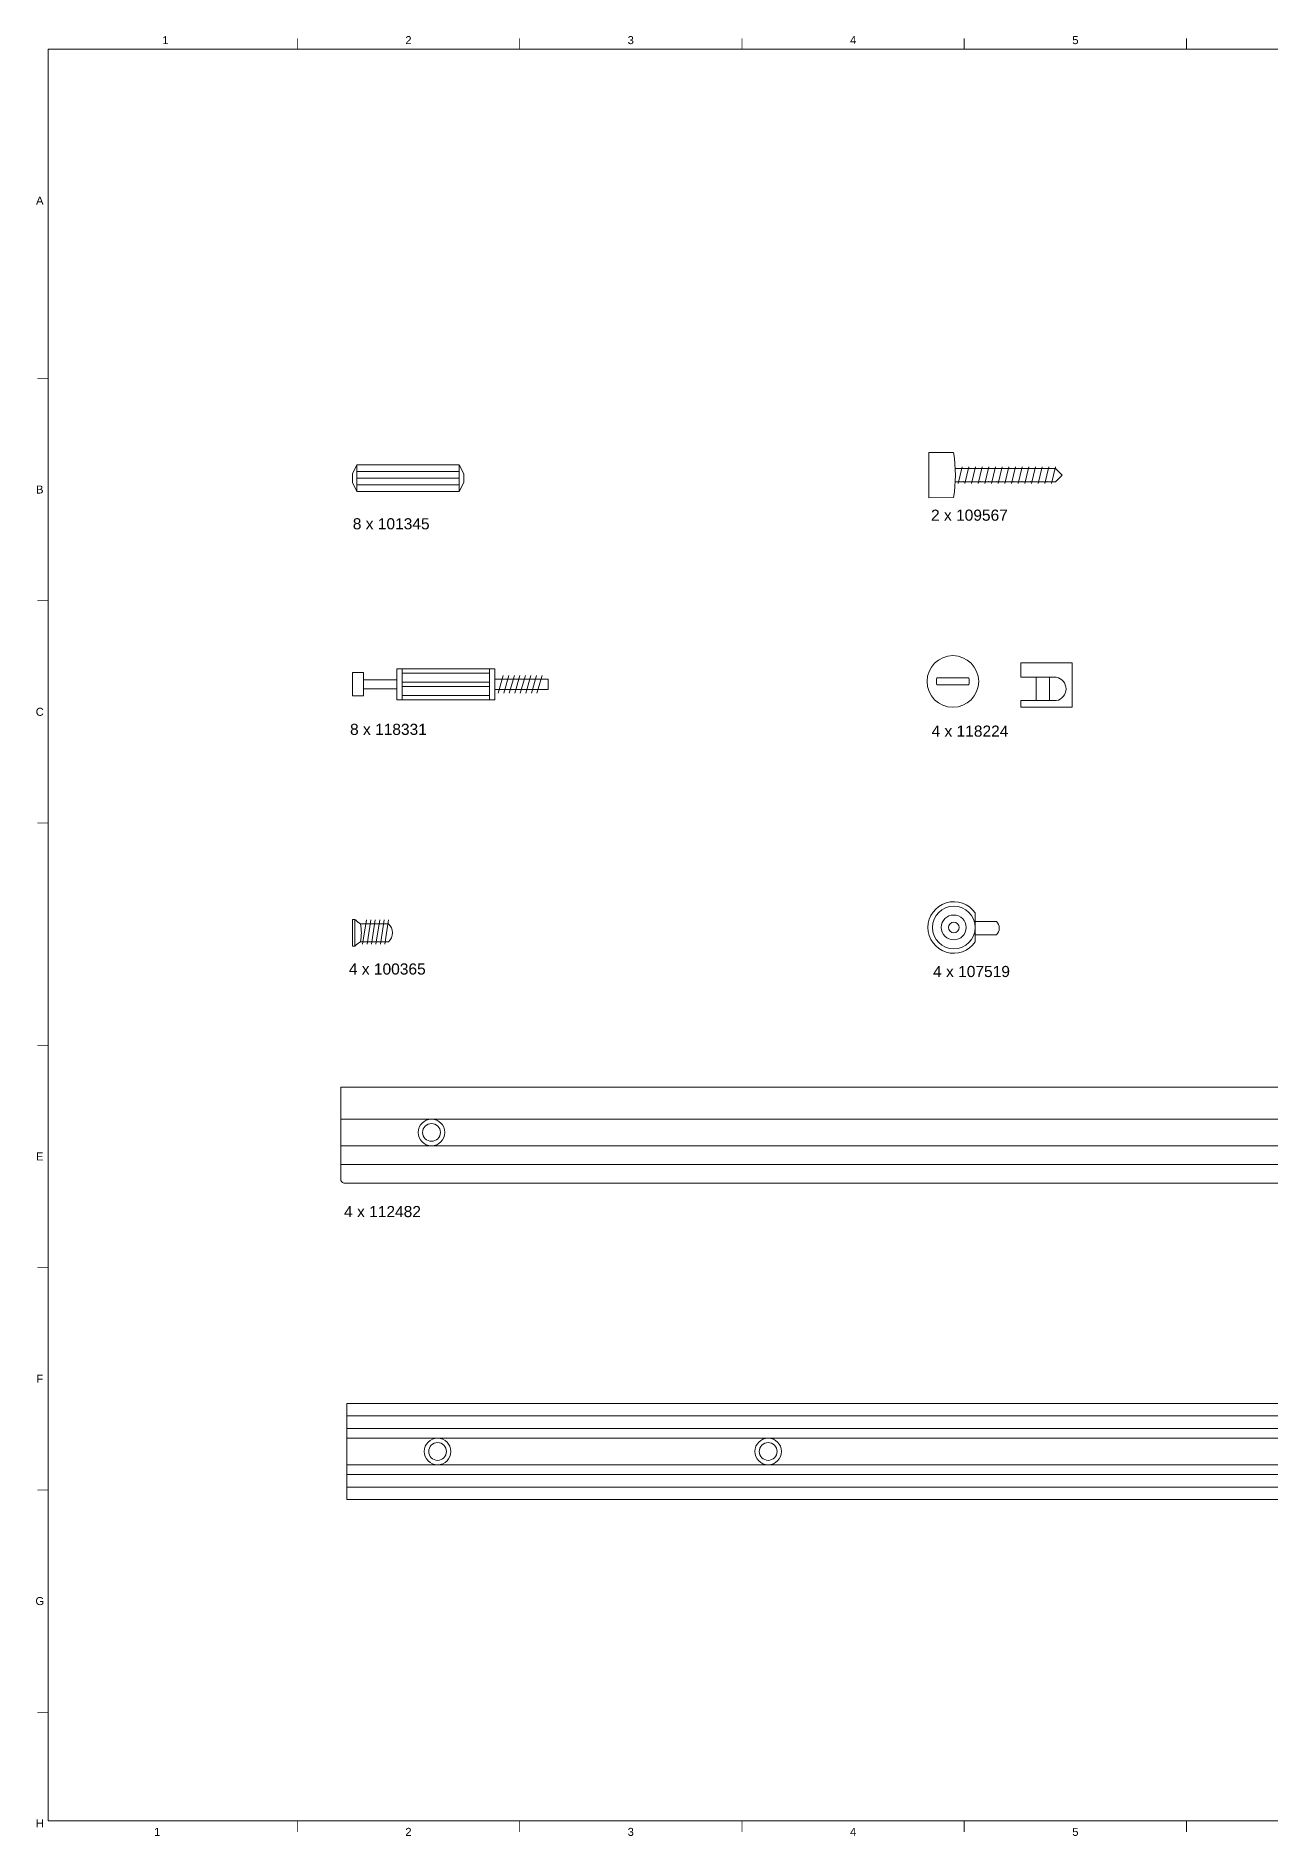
# Paper-space layout 'A715' of a CAD drawing. Header units: centimetres, sheet in millimetres. Extents: x 14 to 580, y 4 to 409.
# Drawn here: x 14.5 to 292, y 4.2 to 409 of the extents above; entities that cross this region are included whole.
import ezdxf
from ezdxf.enums import TextEntityAlignment as Align

# ---------------------------------------------------------------- set-up
doc = ezdxf.new("R2010")
doc.units = ezdxf.units.CM
for name, color, linetype, lineweight in [('A-FURN', 8, 'Continuous', 18), ('A-SECT-MCUT1', 7, 'Continuous', 13), ('G-ANNO-TEXT', 3, 'Continuous', 18), ('G-ANNO-TTLB', 3, 'Continuous', 18)]:
    doc.layers.add(name, color=color, linetype=linetype, lineweight=lineweight)
doc.styles.add('ARIAL', font='arial.ttf')
doc.styles.get("Standard").update_dxf_attribs({"font": ''})
doc.styles.get('Standard').set_extended_font_data('@Microsoft YaHei')

# ---------------------------------------------------------------- blocks, each defined once
blk = doc.blocks.new('666666')
at = {"layer": 'A-SECT-MCUT1'}
for p, q in [((1595.94, -2028.24), (1595.94, -2017.44)), ((1595.94, -2017.44), (1944.94, -2017.44)), ((1944.94, -2017.44), (1979.94, -2017.44)), ((1980.94, -2018.44), (1980.94, -2039.04)), ((1595.91, -2024.64), (1931.72, -2024.64)), ((1931.76, -2024.64), (1953.95, -2024.64)), ((1967.15, -2024.64), (1980.94, -2024.64)), ((1595.94, -2028.24), (1595.94, -2038.45)), ((1909.75, -2030.64), (1595.94, -2030.64)), ((1909.75, -2030.64), (1925.86, -2030.64)), ((1925.86, -2030.64), (1930.91, -2030.64)), ((1930.91, -2030.64), (1959.83, -2030.61)), ((1959.83, -2030.61), (1959.19, -2034.08)), ((1960.93, -2030.8), (1960.38, -2034.02)), ((1960.87, -2030.64), (1960.41, -2033.35)), ((1962.81, -2030.64), (1980.94, -2030.64)), ((1595.94, -2034.84), (1924.83, -2034.84)), ((1924.83, -2034.84), (1931.01, -2034.84)), ((1931.01, -2034.84), (1945.94, -2034.84)), ((1945.94, -2034.84), (1959.53, -2034.84)), ((1960.62, -2034.84), (1980.94, -2034.84)), ((1945.94, -2039.04), (1596.94, -2039.04)), ((1945.94, -2039.04), (1980.94, -2039.04))]:
    blk.add_line(p, q, dxfattribs=at)
for centre, radius in [((1960.53, -2024.04), 6.61), ((1960.53, -2024.04), 4.96), ((1960.53, -2024.04), 3.3), ((1960.53, -2024.04), 1.65), ((1616.36, -2027.64), 3), ((1616.36, -2027.64), 2), ((1940.88, -2027.64), 3), ((1940.88, -2027.64), 2), ((1976.73, -2029.14), 1.5), ((1976.73, -2029.14), 0.6)]:
    blk.add_circle(centre, radius, dxfattribs=at)
for centre, radius, start, end in [((1979.89, -2018.49), 1.06, 3.0023, 86.9977), ((1961.39, -2025.04), 5.78, 265.4688, 6.1147), ((1961.3, -2024.77), 5.84, 269.3505, 3.4179), ((1959.79, -2034.26), 0.633, 163.3493, 256.2303), ((1959.86, -2033.36), 0.552, 186.3998, 265.01), ((1959.5, -2034.01), 0.875, 279.04, 359.2449), ((1959.75, -2033.24), 0.67, 275.1761, 350.2173), ((1596.82, -2038.09), 0.948, 201.8355, 277.2621)]:
    blk.add_arc(centre, radius, start, end, dxfattribs=at)
blk = doc.blocks.new('666666666666')
at = {"layer": 'A-SECT-MCUT1'}
for p, q in [((6179.45, 260.09), (6175.44, 254.49)), ((6179.45, 260.09), (6215.51, 260.09)), ((6194.47, 250.27), (6194.47, 260.09)), ((6195.83, 250.25), (6195.86, 260.09)), ((6215.51, 260.09), (6215.51, 227.2)), ((5830.51, 249.09), (5830.51, 254.49)), ((6140.44, 254.49), (5830.51, 254.49)), ((5830.51, 251.69), (6140.44, 251.69)), ((6139.84, 251.69), (6139.84, 248.89)), ((6140.44, 254.49), (6175.44, 254.49)), ((6140.44, 251.69), (6175.44, 251.69)), ((6175.44, 251.69), (6175.44, 254.49)), ((5830.51, 249.49), (5830.51, 232.89)), ((6139.84, 248.89), (5830.51, 248.89)), ((6139.84, 248.89), (6191.02, 248.89)), ((6139.84, 246.69), (5830.51, 246.69)), ((6139.84, 246.69), (6189.21, 246.69)), ((6139.84, 240.69), (5830.51, 240.69)), ((6139.84, 240.69), (6189.21, 240.69)), ((6139.84, 238.49), (5830.51, 238.49)), ((5830.51, 235.69), (6140.44, 235.69)), ((6139.84, 238.49), (6139.84, 235.69)), ((6139.84, 238.49), (6191.02, 238.49)), ((6140.44, 235.69), (6175.44, 235.69)), ((6175.44, 235.69), (6175.44, 232.89)), ((6194.47, 237.11), (6194.47, 227.2)), ((6195.86, 236.87), (6195.86, 227.2)), ((5830.51, 232.89), (6140.44, 232.89)), ((6175.44, 232.89), (6140.44, 232.89)), ((6179.45, 227.2), (6175.44, 232.89)), ((6179.45, 227.2), (6215.51, 227.2))]:
    blk.add_line(p, q, dxfattribs=at)
for centre, radius in [((6207.56, 253.07), 3), ((6207.56, 253.07), 2), ((6195.1, 243.69), 6.61), ((6195.1, 243.69), 4.96), ((6195.1, 243.69), 3.3), ((5850.92, 243.69), 3), ((5850.92, 243.69), 2), ((5925.27, 243.69), 3), ((5925.27, 243.69), 2), ((6087.3, 243.69), 3), ((6087.3, 243.69), 2), ((6175.44, 243.69), 3), ((6175.44, 243.69), 2), ((6195.1, 243.69), 1.65)]:
    blk.add_circle(centre, radius, dxfattribs=at)
for centre, start, end in [((6195.86, 242.96), 269.3505, 3.4179), ((6195.88, 242.71), 269.8155, 5.8237)]:
    blk.add_arc(centre, 5.84, start, end, dxfattribs=at)

psp = doc.layouts.new('A715')

# ---------------------------------------------------------------- linework, layer by layer
at = {"layer": 'A-SECT-MCUT1'}
for p, q in [((86.67, 312.56), (85.67, 310.56)), ((86.67, 312.56), (109.67, 312.56)), ((86.67, 311.06), (86.67, 312.56)), ((109.67, 312.56), (110.67, 310.56)), ((109.67, 306.56), (109.67, 312.56)), ((215.26, 315.32), (215.26, 305.16)), ((215.26, 315.32), (220.86, 315.32)), ((221.23, 311.75), (243.77, 311.75)), ((221.88, 308.35), (222.79, 312.13)), ((223.38, 308.35), (224.29, 312.13)), ((224.88, 308.35), (225.79, 312.13)), ((226.38, 308.35), (227.29, 312.13)), ((227.88, 308.35), (228.79, 312.13)), ((229.38, 308.35), (230.29, 312.13)), ((230.88, 308.35), (231.79, 312.13)), ((232.38, 308.35), (233.29, 312.13)), ((233.88, 308.35), (234.79, 312.13)), ((235.38, 308.35), (236.29, 312.13)), ((236.88, 308.35), (237.79, 312.13)), ((238.38, 308.35), (239.29, 312.13)), ((239.88, 308.35), (240.79, 312.13)), ((241.38, 308.35), (242.29, 312.13)), ((242.88, 308.35), (243.79, 312.13)), ((243.77, 311.75), (245.26, 310.23)), ((85.67, 310.56), (85.67, 308.56)), ((85.67, 308.56), (86.67, 306.56)), ((86.67, 309.56), (86.67, 311.06)), ((86.67, 311.06), (109.67, 311.06)), ((86.67, 308.06), (86.67, 309.56)), ((86.67, 309.56), (109.67, 309.56)), ((86.67, 306.56), (86.67, 308.06)), ((86.67, 308.06), (109.67, 308.06)), ((109.67, 306.56), (110.67, 308.56)), ((110.67, 308.56), (110.67, 310.56)), ((221.23, 308.75), (243.76, 308.75)), ((245.26, 310.23), (243.76, 308.75)), ((86.67, 306.56), (109.67, 306.56)), ((215.26, 305.16), (220.86, 305.19)), ((235.96, 264.78), (235.96, 268.03)), ((247.56, 268.03), (235.96, 268.03)), ((247.56, 268.03), (247.56, 258.03)), ((85.67, 265.83), (88.17, 265.83)), ((85.67, 265.83), (85.67, 260.58)), ((88.17, 260.58), (88.17, 265.83)), ((88.17, 264.2), (95.67, 264.2)), ((95.67, 259.7), (95.67, 266.7)), ((95.67, 266.7), (117.67, 266.7)), ((96.87, 259.7), (96.87, 266.7)), ((96.87, 265.7), (116.47, 265.7)), ((116.47, 263.7), (96.87, 263.7)), ((116.47, 259.7), (116.47, 266.7)), ((117.67, 259.7), (117.67, 266.7)), ((119.59, 265.2), (118.43, 261.2)), ((120.83, 265.2), (119.67, 261.2)), ((122.08, 265.2), (120.91, 261.2)), ((123.32, 265.2), (122.16, 261.2)), ((124.56, 265.2), (123.4, 261.2)), ((125.81, 265.2), (124.64, 261.2)), ((127.05, 265.2), (125.89, 261.2)), ((128.29, 265.2), (127.13, 261.2)), ((129.67, 262.03), (129.67, 264.38)), ((224.3, 264.65), (217.1, 264.65)), ((235.96, 264.78), (243.96, 264.78)), ((239.46, 264.78), (239.46, 259.53)), ((242.46, 264.78), (242.46, 259.53)), ((85.67, 260.58), (88.17, 260.58)), ((88.17, 262.2), (95.67, 262.2)), ((95.67, 259.7), (117.67, 259.7)), ((95.67, 259.7), (96.87, 259.7)), ((116.47, 262.7), (96.87, 262.7)), ((96.87, 260.7), (116.47, 260.7)), ((117.67, 259.7), (116.47, 259.7)), ((217.1, 263.05), (224.3, 263.05)), ((235.96, 258.03), (235.96, 259.53)), ((235.96, 259.53), (235.96, 258.03)), ((235.96, 259.53), (243.96, 259.53)), ((247.56, 258.03), (235.96, 258.03)), ((225.7, 208.5), (225.7, 211.76)), ((85.67, 210.3), (86.17, 210.3)), ((85.67, 210.3), (85.67, 204.3)), ((86.17, 204.3), (86.17, 210.3)), ((87.47, 209.3), (93.77, 209.3)), ((87.95, 204.77), (88.8, 210.19)), ((88.95, 204.77), (89.8, 210.19)), ((89.95, 204.77), (90.8, 210.19)), ((90.95, 204.77), (91.8, 210.19)), ((91.95, 204.77), (92.8, 210.19)), ((92.95, 204.77), (93.8, 210.19)), ((225.7, 209.84), (230.5, 209.84)), ((225.7, 208.5), (225.7, 205.24)), ((230.5, 206.84), (225.7, 206.84)), ((85.67, 204.3), (86.17, 204.3)), ((87.47, 205.3), (93.77, 205.3))]:
    psp.add_line(p, q, dxfattribs=at)
for points in [[(129.67, 264.38), (117.67, 264.38)], [(117.67, 262.03), (129.67, 262.03)]]:
    psp.add_lwpolyline(points, dxfattribs=at)
for centre, radius in [((220.7, 263.83), 5.8), ((220.9, 208.5), 4.8), ((220.9, 208.5), 2.8), ((220.9, 208.5), 1.2)]:
    psp.add_circle(centre, radius, dxfattribs=at)
for centre, radius, start, end in [((189.18, 310.25), 32.09, 350.925, 9.0786), ((221.46, 263.85), 4.43, 169.6024, 190.3976), ((220.2, 263.85), 4.18, 348.9698, 11.0302), ((243.48, 262.15), 2.67, 280.3048, 79.6952), ((220.9, 208.5), 5.8, 34.1484, 325.8516), ((93.88, 218.99), 11.62, 228.3844, 236.4784), ((77.38, 207.3), 10.28, 348.7836, 11.2164), ((91.97, 207.3), 2.69, 311.9308, 48.0692), ((229.01, 208.34), 2.12, 314.8584, 45.1416), ((91.08, 199.26), 7.04, 120.8813, 134.2559)]:
    psp.add_arc(centre, radius, start, end, dxfattribs=at)
for p in [(223.11, 308.75), (224.99, 308.75), (226.86, 308.75), (228.74, 308.75), (230.62, 308.75), (232.5, 308.75), (234.37, 308.75), (236.25, 308.75), (238.13, 308.75), (240.01, 308.75), (241.89, 308.75)]:
    psp.add_point(p, dxfattribs=at)
at = {"layer": 'G-ANNO-TTLB'}
for p, q in [((17.25, 406), (17.25, 7.58)), ((574.66, 406), (17.25, 406)), ((17.25, 7.58), (574.66, 7.58))]:
    psp.add_line(p, q, dxfattribs=at)
at = {"layer": 'G-ANNO-TTLB', "const_width": 0.18, "flags": 128}
for points in [[(73.25, 408.5), (73.25, 406)], [(123.25, 408.5), (123.25, 406)], [(173.25, 408.5), (173.25, 406)], [(223.25, 408.5), (223.25, 406)], [(273.25, 408.5), (273.25, 406)], [(17.25, 332), (14.75, 332)], [(17.25, 282), (14.75, 282)], [(17.25, 232), (14.75, 232)], [(17.25, 182), (14.75, 182)], [(17.25, 132), (14.75, 132)], [(17.25, 82), (14.75, 82)], [(17.25, 32), (14.75, 32)], [(73.25, 7.58), (73.25, 5.08)], [(123.25, 7.58), (123.25, 5.08)], [(173.25, 7.58), (173.25, 5.08)], [(223.25, 7.58), (223.25, 5.08)], [(273.25, 7.58), (273.25, 5.08)]]:
    psp.add_lwpolyline(points, dxfattribs=at)

# ---------------------------------------------------------------- block references
at = {"layer": 'A-FURN'}
psp.add_blockref('666666666666', (-5746.12, -153.04), dxfattribs=at)
at = {"layer": 'A-SECT-MCUT1'}
psp.add_blockref('666666', (-1512.93, 2190.04), dxfattribs=at)

# ---------------------------------------------------------------- texts
at = {"layer": 'G-ANNO-TEXT', "style": 'ARIAL'}
for s, p in [('1', (43.6, 408.07)), ('2', (98.25, 408.07)), ('3', (148.25, 408.07)), ('4', (198.25, 408.07)), ('5', (248.25, 408.07)), ('A', (15.33, 371.98)), ('B', (15.33, 307)), ('C', (15.33, 257)), ('E', (15.33, 157)), ('F', (15.33, 107)), ('G', (15.33, 57)), ('H', (15.33, 7)), ('1', (41.74, 5.09)), ('2', (98.25, 5.09)), ('3', (148.25, 5.09)), ('4', (198.25, 5.09)), ('5', (248.25, 5.09))]:
    psp.add_text(s, height=1.8, dxfattribs=at).set_placement(p, align=Align.MIDDLE_CENTER)
at = {"layer": 'G-ANNO-TEXT', "char_height": 2.5, "attachment_point": 1}
for s, insert in [('{\\fArial|b0|i0|c134|p34;8 x 101345}', (85.73, 300.54)), ('{\\fArial|b0|i0|c134|p34;2 x 109567}', (215.78, 302.48)), ('{\\fArial|b0|i0|c0|p34;8 x 118331}', (85.11, 254.31)), ('{\\fArial|b0|i0|c134|p34;4 x 118224}', (215.9, 253.91)), ('{\\fArial|b0|i0|c134|p34;4 x 100365}', (84.85, 200.41)), ('{\\fArial|b0|i0|c134|p34;4 x 107519}', (216.25, 199.85)), ('{\\fArial|b0|i0|c134|p34;4 x 112482}', (83.78, 145.85))]:
    psp.add_mtext_dynamic_manual_height_columns(s, width=76.0455, gutter_width=1, heights=[0], dxfattribs=dict(at, insert=insert))

doc.saveas('drawing.dxf')
